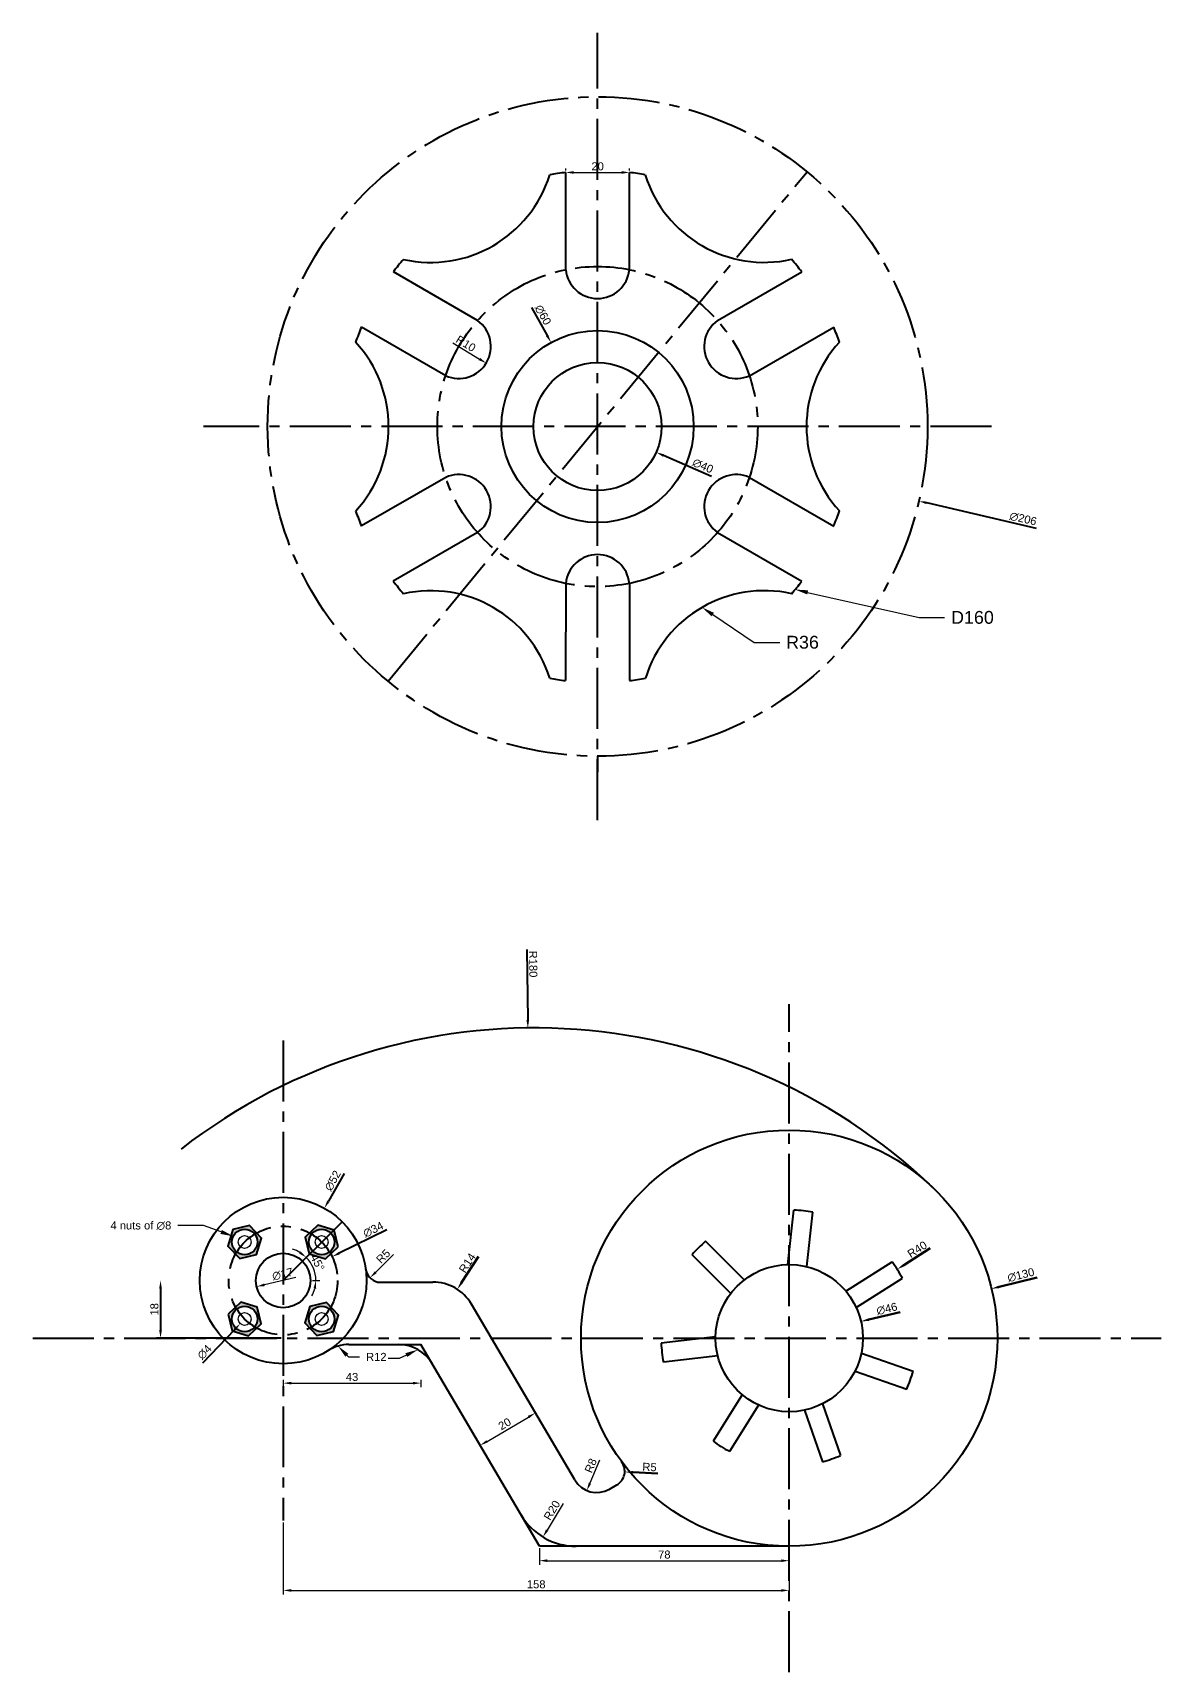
# Model space of a CAD drawing. Header units: inches. Extents: x 934 to 13503, y 40 to 6452.
# Drawn here: x 1942 to 2294, y 1411 to 1923 of the extents above; entities that cross this region are included whole.
import ezdxf
from ezdxf import colors
from ezdxf.entities.mleader import LeaderData, LeaderLine
from ezdxf.math import Vec2, Vec3

# ---------------------------------------------------------------- set-up
doc = ezdxf.new("R2010")
doc.units = ezdxf.units.IN
doc.linetypes.add('CENTER2', pattern=[28.575, 19.05, -3.175, 3.175, -3.175])
doc.styles.get("Standard").update_dxf_attribs({"font": 'arial.ttf'})
doc.dimstyles.new('Annotative', dxfattribs={"dimscale": 0, "dimtxt": 2.5, "dimasz": 2.5, "dimexe": 1.25, "dimexo": 0.625, "dimtad": 1, "dimtxsty": 'Standard', "dimcen": 2.5, "dimclrd": 256, "dimadec": 0, "dimazin": 0, "dimtfac": 1, "dimtmove": 0, "dimatfit": 3, "dimfxl": 1, "dimarcsym": 0})
doc.dimstyles.new('ISO-25', dxfattribs={"dimtxt": 2.5, "dimasz": 2.5, "dimexe": 1.25, "dimexo": 0.275, "dimtad": 1, "dimdsep": 46, "dimtxsty": 'Standard', "dimcen": 2.5, "dimclrd": 256, "dimadec": 0, "dimazin": 0, "dimtfac": 1, "dimtmove": 0, "dimatfit": 3, "dimfxl": 1, "dimfxlon": 1, "dimarcsym": 0})

# ---------------------------------------------------------------- blocks, each defined once
blk = doc.blocks.new('*U101')
at = {"lineweight": 40}
for p, q in [((-9.98, -10.69), (-9.98, 19.69)), ((9.92, -10.69), (9.98, 19.68))]:
    blk.add_line(p, q, dxfattribs=at)
blk.add_arc((-0.03, -9.69), 10, 185.7392, 354.2608, dxfattribs=at)
blk = doc.blocks.new('*U102')
at = {"color": 0, "linetype": 'ByBlock', "lineweight": -2, "transparency": 16777216}
blk.add_blockref('*U101', (3878.41, 1943.21), dxfattribs=at)
for p, rotation in [((3826.7, 1913.39), 59.99999999999997), ((3930.09, 1913.34), 299.9999999999999), ((3826.67, 1853.7), 120), ((3930.06, 1853.65), 239.9999999999999), ((3878.35, 1823.83), 180)]:
    blk.add_blockref('*U101', p, dxfattribs=dict(at, rotation=rotation))
blk = doc.blocks.new('*U103')
at = {"lineweight": 40}
blk.add_arc((-14.33, 25.28), 38.94, 257.3923, 342.6355, dxfattribs=at)
blk = doc.blocks.new('*U104')
at = {"color": 0, "linetype": 'ByBlock', "lineweight": -2, "transparency": 16777216}
for p, rotation in [((3915.72, 1948.7), 299.9999999999999), ((3953.5, 1883.77), 240), ((3803.26, 1883.27), 60.00000000000001), ((3841.04, 1818.33), 120), ((3916.16, 1818.59), 180)]:
    blk.add_blockref('*U103', p, dxfattribs=dict(at, rotation=rotation))
blk.add_blockref('*U103', (3840.6, 1948.45), dxfattribs=at)
blk = doc.blocks.new('*D105')
at = {"color": 0, "lineweight": -2, "transparency": 16777216}
for p, q in [((2108.42, 1879.66), (2108.42, 1880.28)), ((2128.38, 1879.65), (2128.38, 1880.27))]:
    blk.add_line(p, q, dxfattribs=at)
at = {"lineweight": -2, "transparency": 16777216}
blk.add_line((2110.92, 1879.03), (2125.87, 1879.02), dxfattribs=at)
at = {"lineweight": 80, "transparency": 16777216}
for points in [[(2110.92, 1879.45), (2110.92, 1878.61), (2108.42, 1879.03)], [(2125.88, 1879.44), (2125.87, 1878.61), (2128.37, 1879.02)]]:
    blk.add_solid(points, dxfattribs=at)
at = {"layer": 'Defpoints', "color": 0, "lineweight": 80, "transparency": 16777216}
for p in [(2108.42, 1879.03), (2128.37, 1879.02), (2128.37, 1879.02)]:
    blk.add_point(p, dxfattribs=at)
at = {"color": 0, "lineweight": 40, "transparency": 16777216, "insert": (2118.4, 1880.93), "char_height": 2.5, "attachment_point": 5, "rotation": 359.9765}
blk.add_mtext('20', dxfattribs=at)
blk = doc.blocks.new('*D106')
at = {"lineweight": -2, "transparency": 16777216}
blk.add_line((2073.17, 1825.8), (2081.47, 1820.75), dxfattribs=at)
at = {"lineweight": 80, "transparency": 16777216}
blk.add_solid([(2081.69, 1821.11), (2081.25, 1820.4), (2083.61, 1819.46)], dxfattribs=at)
at = {"layer": 'Defpoints', "color": 0, "lineweight": 80, "transparency": 16777216}
for p in [(2075.06, 1824.65), (2083.61, 1819.46)]:
    blk.add_point(p, dxfattribs=at)
at = {"color": 0, "lineweight": 40, "transparency": 16777216, "insert": (2077.24, 1825.55), "char_height": 2.5, "attachment_point": 5, "rotation": 328.6899}
blk.add_mtext('R10', dxfattribs=at)
blk = doc.blocks.new('*D107')
at = {"color": 0, "lineweight": -2, "transparency": 16777216}
for p, q in [((2100.21, 1449.26), (2100.21, 1444.12)), ((2178.21, 1449.26), (2178.21, 1444.12))]:
    blk.add_line(p, q, dxfattribs=at)
at = {"lineweight": -2, "transparency": 16777216}
blk.add_line((2102.71, 1445.37), (2175.71, 1445.37), dxfattribs=at)
at = {"lineweight": 80, "transparency": 16777216}
for points in [[(2102.71, 1445.79), (2102.71, 1444.96), (2100.21, 1445.37)], [(2175.71, 1445.79), (2175.71, 1444.96), (2178.21, 1445.37)]]:
    blk.add_solid(points, dxfattribs=at)
at = {"layer": 'Defpoints', "color": 0, "lineweight": 80, "transparency": 16777216}
for p in [(2100.21, 1449.89), (2178.21, 1449.89), (2178.21, 1445.37)]:
    blk.add_point(p, dxfattribs=at)
at = {"color": 0, "lineweight": 40, "transparency": 16777216, "insert": (2139.21, 1447.27), "char_height": 2.5, "attachment_point": 5}
blk.add_mtext('78', dxfattribs=at)
blk = doc.blocks.new('*D108')
at = {"color": 0, "lineweight": -2, "transparency": 16777216}
for p, q in [((2020.21, 1457.26), (2020.21, 1434.83)), ((2178.21, 1457.26), (2178.21, 1434.83))]:
    blk.add_line(p, q, dxfattribs=at)
at = {"lineweight": -2, "transparency": 16777216}
blk.add_line((2022.71, 1436.08), (2175.71, 1436.08), dxfattribs=at)
at = {"lineweight": 80, "transparency": 16777216}
for points in [[(2022.71, 1436.5), (2022.71, 1435.66), (2020.21, 1436.08)], [(2175.71, 1436.5), (2175.71, 1435.66), (2178.21, 1436.08)]]:
    blk.add_solid(points, dxfattribs=at)
at = {"layer": 'Defpoints', "color": 0, "lineweight": 80, "transparency": 16777216}
for p in [(2020.21, 1457.89), (2178.21, 1457.89), (2178.21, 1436.08)]:
    blk.add_point(p, dxfattribs=at)
at = {"color": 0, "lineweight": 40, "transparency": 16777216, "insert": (2099.21, 1437.98), "char_height": 2.5, "attachment_point": 5}
blk.add_mtext('158', dxfattribs=at)
blk = doc.blocks.new('*D109')
at = {"color": 0, "lineweight": -2, "transparency": 16777216}
for p, q in [((2098.64, 1492.05), (2098.32, 1492.59)), ((2081.39, 1481.92), (2081.07, 1482.46))]:
    blk.add_line(p, q, dxfattribs=at)
at = {"lineweight": -2, "transparency": 16777216}
blk.add_line((2083.86, 1482.65), (2096.8, 1490.25), dxfattribs=at)
at = {"lineweight": 80, "transparency": 16777216}
for points in [[(2096.59, 1490.61), (2097.01, 1489.89), (2098.95, 1491.51)], [(2083.65, 1483.01), (2084.07, 1482.29), (2081.71, 1481.39)]]:
    blk.add_solid(points, dxfattribs=at)
at = {"layer": 'Defpoints', "color": 0, "lineweight": 80, "transparency": 16777216}
for p in [(2098.95, 1491.51), (2098.95, 1491.51), (2081.71, 1481.39)]:
    blk.add_point(p, dxfattribs=at)
at = {"color": 0, "lineweight": 40, "transparency": 16777216, "insert": (2089.37, 1488.09), "char_height": 2.5, "attachment_point": 5, "rotation": 30.4258}
blk.add_mtext('20', dxfattribs=at)
blk = doc.blocks.new('*D110')
at = {"color": 0, "lineweight": -2, "transparency": 16777216}
for p, q in [((2020.21, 1501.84), (2020.21, 1499.59)), ((2063.21, 1501.84), (2063.21, 1499.59))]:
    blk.add_line(p, q, dxfattribs=at)
at = {"lineweight": -2, "transparency": 16777216}
blk.add_line((2022.71, 1500.84), (2060.71, 1500.84), dxfattribs=at)
at = {"lineweight": 80, "transparency": 16777216}
for points in [[(2022.71, 1501.25), (2022.71, 1500.42), (2020.21, 1500.84)], [(2060.71, 1501.25), (2060.71, 1500.42), (2063.21, 1500.84)]]:
    blk.add_solid(points, dxfattribs=at)
at = {"layer": 'Defpoints', "color": 0, "lineweight": 80, "transparency": 16777216}
for p in [(2020.21, 1512.89), (2063.21, 1512.89), (2063.21, 1500.84)]:
    blk.add_point(p, dxfattribs=at)
at = {"color": 0, "lineweight": 40, "transparency": 16777216, "insert": (2041.71, 1502.74), "char_height": 2.5, "attachment_point": 5}
blk.add_mtext('43', dxfattribs=at)
blk = doc.blocks.new('*D111')
at = {"lineweight": -2, "transparency": 16777216}
blk.add_line((2024.15, 1533.79), (2014.36, 1531.54), dxfattribs=at)
at = {"lineweight": 80, "transparency": 16777216}
blk.add_solid([(2014.27, 1531.94), (2014.45, 1531.13), (2011.92, 1530.98)], dxfattribs=at)
at = {"layer": 'Defpoints', "color": 0, "lineweight": 80, "transparency": 16777216}
for p in [(2028.49, 1534.79), (2011.92, 1530.98)]:
    blk.add_point(p, dxfattribs=at)
at = {"color": 0, "lineweight": 40, "transparency": 16777216, "insert": (2020.03, 1534.87), "char_height": 2.5, "attachment_point": 5, "rotation": 12.9794}
blk.add_mtext('∅17', dxfattribs=at)
blk = doc.blocks.new('*D112')
at = {"color": 0, "lineweight": -2, "transparency": 16777216}
blk.add_line((2029.41, 1532.89), (2031.66, 1532.89), dxfattribs=at)
at = {"lineweight": -2, "transparency": 16777216}
for start, end in [(59.0729, 73.1459), (360, 45), (331.8541, 345.9271)]:
    blk.add_arc((2020.21, 1532.89), 10.2, start, end, dxfattribs=at)
at = {"lineweight": 80, "transparency": 16777216}
for points in [[(2025.71, 1541.97), (2025.2, 1541.31), (2027.42, 1540.1)], [(2029.69, 1530.45), (2030.52, 1530.35), (2030.41, 1532.89)]]:
    blk.add_solid(points, dxfattribs=at)
at = {"layer": 'Defpoints', "color": 0, "lineweight": 80, "transparency": 16777216}
for p in [(2038.59, 1551.27), (2020.21, 1532.89), (2020.21, 1532.89), (2028.71, 1532.89), (2030.06, 1535.53)]:
    blk.add_point(p, dxfattribs=at)
at = {"color": 0, "lineweight": 40, "transparency": 16777216, "insert": (2030.95, 1538.46), "char_height": 2.5, "attachment_point": 5, "rotation": 297.4254}
blk.add_mtext('45°', dxfattribs=at)
blk = doc.blocks.new('*U113')
at = {"lineweight": 40}
h = blk.add_hatch(color=256, dxfattribs=at)
h.set_gradient(color2=(0, 0, 0), tint=1)
h.paths.add_polyline_path([(3.14, 2.48, -0.010161), (3.74, 2.82), (1.54, 5.15), (-3.69, 3.91), (-5.23, -1.24), (-2.84, -3.77, -0.010747), (-2.48, -3.14, -0.229749), (-4, 0, -0.71169)])
h.paths.add_polyline_path([(4, 0, -0.626349), (-2.48, -3.14, 0.010747), (-2.84, -3.77), (-1.54, -5.15), (3.69, -3.91), (5.23, 1.24), (3.74, 2.82, 0.010161), (3.14, 2.48, -0.168436)])
blk.add_lwpolyline([(1.54, 5.15), (-3.69, 3.91), (-5.23, -1.24), (-1.54, -5.15), (3.69, -3.91), (5.23, 1.24)], close=True, dxfattribs=at)
blk.add_circle((0, 0), 4, dxfattribs=at)
at = {"lineweight": 25}
blk.add_circle((0, 0), 2, dxfattribs=at)
blk = doc.blocks.new('*U114')
at = {"color": 0, "linetype": 'ByBlock', "lineweight": -2, "transparency": 16777216}
blk.add_blockref('*U113', (3871.52, 1899.07), dxfattribs=at)
for p, rotation in [((3895.56, 1899.07), 270), ((3871.52, 1875.02), 90), ((3895.56, 1875.02), 180)]:
    blk.add_blockref('*U113', p, dxfattribs=dict(at, rotation=rotation))
blk = doc.blocks.new('*D115')
at = {"lineweight": -2, "transparency": 16777216}
blk.add_line((2054.67, 1540.97), (2049.12, 1535.49), dxfattribs=at)
at = {"lineweight": 80, "transparency": 16777216}
blk.add_solid([(2048.83, 1535.79), (2049.41, 1535.2), (2047.34, 1533.74)], dxfattribs=at)
at = {"layer": 'Defpoints', "color": 0, "lineweight": 80, "transparency": 16777216}
for p in [(2050.9, 1537.25), (2047.34, 1533.74)]:
    blk.add_point(p, dxfattribs=at)
at = {"color": 0, "lineweight": 80, "transparency": 16777216, "insert": (2051.45, 1540.46), "char_height": 2.5, "attachment_point": 5, "rotation": 44.5921}
blk.add_mtext('R5', dxfattribs=at)
blk = doc.blocks.new('*D116')
at = {"lineweight": -2, "transparency": 16777216}
blk.add_line((2119.01, 1476.77), (2115.99, 1469.59), dxfattribs=at)
at = {"lineweight": 80, "transparency": 16777216}
blk.add_solid([(2115.61, 1469.76), (2116.38, 1469.43), (2115.03, 1467.29)], dxfattribs=at)
at = {"layer": 'Defpoints', "color": 0, "lineweight": 80, "transparency": 16777216}
for p in [(2118.13, 1474.66), (2115.03, 1467.29)]:
    blk.add_point(p, dxfattribs=at)
at = {"color": 0, "lineweight": 80, "transparency": 16777216, "insert": (2116.24, 1475.07), "char_height": 2.5, "attachment_point": 5, "rotation": 67.1926}
blk.add_mtext('R8', dxfattribs=at)
blk = doc.blocks.new('*D117')
at = {"lineweight": -2, "transparency": 16777216}
blk.add_line((2107.63, 1463.22), (2102.6, 1454.91), dxfattribs=at)
at = {"lineweight": 80, "transparency": 16777216}
blk.add_solid([(2102.25, 1455.12), (2102.96, 1454.69), (2101.31, 1452.77)], dxfattribs=at)
at = {"layer": 'Defpoints', "color": 0, "lineweight": 80, "transparency": 16777216}
for p in [(2111.66, 1469.89), (2101.31, 1452.77)]:
    blk.add_point(p, dxfattribs=at)
at = {"color": 0, "lineweight": 80, "transparency": 16777216, "insert": (2104.14, 1461.12), "char_height": 2.5, "attachment_point": 5, "rotation": 58.8525}
blk.add_mtext('R20', dxfattribs=at)

msp = doc.modelspace()

# ---------------------------------------------------------------- linework, layer by layer
at = {"linetype": 'CENTER2', "lineweight": 40}
for p, q in [((2118.364, 1676.652), (2118.364, 1922.652)), ((2052.965, 1720.079), (2183.763, 1879.226)), ((2241.364, 1799.652), (1995.364, 1799.652)), ((2178.207, 1410.532), (2178.207, 1619.238)), ((2020.207, 1607.885), (2020.207, 1457.885)), ((1942.04, 1514.885), (2294.346, 1514.885))]:
    msp.add_line(p, q, dxfattribs=at)
at = {"lineweight": 40}
for p, q in [((2097.758, 1836.871), (2102.622, 1828.085)), ((2153.913, 1784.039), (2138.965, 1790.605)), ((2255.427, 1767.839), (2221.132, 1775.799)), ((2118.364, 1696.652), (2118.364, 1691.652)), ((2096.318, 1636.317), (2096.576, 1614.273)), ((2039.285, 1566.355), (2034.321, 1557.645)), ((2020.207, 1532.885), (2038.592, 1551.27)), ((2052.599, 1548.672), (2037.736, 1541.428)), ((2049.615, 1532.416), (2066.917, 1532.416)), ((1981.917, 1530.385), (1981.917, 1517.385)), ((2111.228, 1470.612), (2078.989, 1525.506)), ((1995.166, 1507.138), (2005.09, 1517.599)), ((2243.079, 1518.959), (2243.149, 1518.96)), ((2019.582, 1514.885), (1980.667, 1514.885)), ((2040.701, 1512.885), (2063.207, 1512.885)), ((2100.207, 1449.885), (2063.207, 1512.885)), ((2243.179, 1512.96), (2243.248, 1512.961)), ((2122.132, 1467.739), (2124.361, 1469.028)), ((2178.207, 1449.885), (2100.207, 1449.885))]:
    msp.add_line(p, q, dxfattribs=at)
at = {"lineweight": 80}
for p, q in [((2222.235, 1542.956), (2214.043, 1537.733)), ((2081.246, 1540.366), (2075.937, 1532.233)), ((2255.611, 1533.81), (2243.776, 1530.916)), ((2212.827, 1522.964), (2203.04, 1520.68)), ((2137.138, 1472.581), (2129.348, 1472.976))]:
    msp.add_line(p, q, dxfattribs=at)
at = {"lineweight": 40}
for points in [[(2177.744, 1537.88), (2179.657, 1554.859)], [(2183.708, 1537.218), (2185.62, 1554.192)], [(2164.176, 1533.109), (2152.098, 1545.188)], [(2159.94, 1528.86), (2147.859, 1540.942)], [(2195.897, 1529.584), (2210.364, 1538.675)], [(2199.097, 1524.509), (2213.561, 1533.597)], [(2155.211, 1515.278), (2138.236, 1513.365)], [(2155.892, 1509.317), (2138.913, 1507.404)], [(2200.729, 1510.22), (2216.856, 1504.576)], [(2198.756, 1504.553), (2214.879, 1498.911)], [(2163.562, 1497.15), (2154.474, 1482.687)], [(2168.647, 1493.966), (2159.557, 1479.499)], [(2182.942, 1492.378), (2188.583, 1476.254)], [(2188.602, 1494.368), (2194.245, 1478.241)]]:
    msp.add_lwpolyline(points, dxfattribs=at)
at = {"linetype": 'CENTER2', "lineweight": 40}
for centre, radius in [((2118.364, 1799.652), 103), ((2118.364, 1799.652), 50), ((2020.207, 1532.885), 17)]:
    msp.add_circle(centre, radius, dxfattribs=at)
at = {"lineweight": 40}
for centre, radius in [((2118.364, 1799.652), 30), ((2118.364, 1799.652), 20), ((2178.207, 1514.885), 65), ((2020.207, 1532.885), 26), ((2020.207, 1532.885), 8.5), ((2178.207, 1514.885), 23)]:
    msp.add_circle(centre, radius, dxfattribs=at)
for centre, radius, start, end in [((2118.364, 1799.652), 80, 97.14165, 100.76743), ((2118.364, 1799.652), 80, 79.26041, 82.81143), ((2118.364, 1799.652), 80, 139.26041, 142.81143), ((2118.364, 1799.652), 80, 37.14165, 40.76743), ((2118.364, 1799.652), 80, 157.14165, 160.76743), ((2118.364, 1799.652), 80, 19.26041, 22.81143), ((2118.364, 1799.652), 80, 199.26041, 202.81143), ((2118.364, 1799.652), 80, 337.14165, 340.76743), ((2118.364, 1799.652), 80, 217.14165, 220.76743), ((2118.364, 1799.652), 80, 319.26041, 322.81143), ((2118.364, 1799.652), 80, 259.26041, 262.81143), ((2118.364, 1799.652), 80, 277.14165, 280.76743), ((2098.712, 1431.786), 180, 46.26967, 127.8297), ((2178.207, 1514.885), 40, 79.32022, 87.92267), ((2178.207, 1514.885), 40, 130.74879, 139.35124), ((2050.899, 1537.248), 5, 188.09119, 255.12433), ((2178.207, 1514.885), 40, 27.89165, 36.4941), ((2066.917, 1518.416), 14, 30.42577, 90), ((2040.701, 1500.885), 12, 90, 122.637), ((2056.338, 1500.885), 12, 30.42577, 90), ((2178.207, 1514.885), 40, 182.17737, 190.77981), ((2178.207, 1514.885), 40, 336.46308, 345.06553), ((2178.207, 1514.885), 40, 233.60594, 242.20839), ((2121.857, 1473.356), 5, 300.04652, 36.38985), ((2178.207, 1514.885), 40, 285.03451, 293.63696), ((2118.127, 1474.663), 8, 210.42577, 300.04652), ((2111.655, 1469.885), 20, 210.42577, 270)]:
    msp.add_arc(centre, radius, start, end, dxfattribs=at)
for points in [[(2102.987, 1828.287), (2102.258, 1827.884), (2103.833, 1825.898)], [(2139.132, 1790.986), (2138.797, 1790.223), (2136.676, 1791.61)], [(2221.226, 1776.205), (2221.038, 1775.393), (2218.697, 1776.364)], [(2096.993, 1614.278), (2096.159, 1614.268), (2096.605, 1611.774)], [(2033.959, 1557.852), (2034.683, 1557.439), (2033.083, 1555.473)], [(2037.554, 1541.803), (2037.919, 1541.053), (2035.489, 1540.333)], [(1981.5, 1530.385), (1982.333, 1530.385), (1981.917, 1532.885)], [(1981.5, 1517.385), (1982.333, 1517.385), (1981.917, 1514.885)], [(2004.787, 1517.886), (2005.392, 1517.313), (2006.81, 1519.413)]]:
    msp.add_solid(points, dxfattribs=at)
at = {"lineweight": 80}
for points in [[(2213.819, 1538.085), (2214.267, 1537.382), (2211.935, 1536.389)], [(2075.588, 1532.46), (2076.286, 1532.005), (2074.57, 1530.139)], [(2243.677, 1531.321), (2243.875, 1530.511), (2241.348, 1530.322)], [(2202.945, 1521.086), (2203.135, 1520.274), (2200.605, 1520.112)], [(2129.369, 1473.392), (2129.327, 1472.56), (2126.851, 1473.102)]]:
    msp.add_solid(points, dxfattribs=at)

# ---------------------------------------------------------------- block references
at = {"lineweight": 40}
for name in ['*U104', '*U102']:
    msp.add_blockref(name, (-1760.016, -83.867), dxfattribs=at)
at = {"lineweight": 80}
msp.add_blockref('*U114', (-1863.334, -354.16), dxfattribs=at)

# ---------------------------------------------------------------- texts
at = {"lineweight": 40, "char_height": 2.5, "attachment_point": 5}
for s, insert, rotation in [('∅60', (2101.309, 1834.527), 298.97086), ('∅40', (2151.253, 1787.361), 336.28952), ('∅206', (2251.25, 1770.832), 346.93253), ('R180', (2098.273, 1631.761), 270.67051), ('∅52', (2035.709, 1564.062), 60.31687), ('∅34', (2048.346, 1548.792), 25.98294), ('18', (1980.015, 1523.885), 90), ('∅4', (1995.662, 1510.525), 46.5114)]:
    msp.add_mtext(s, dxfattribs=dict(at, insert=insert, rotation=rotation))
at = {"lineweight": 80, "char_height": 2.5, "attachment_point": 5}
for s, insert, rotation in [('R40', (2218.171, 1542.62), 32.52106), ('R14', (2077.7, 1538.374), 56.86438), ('∅130', (2250.536, 1534.598), 13.73895), ('∅46', (2208.703, 1524.026), 13.13566), ('R5', (2134.587, 1474.609), 357.09757)]:
    msp.add_mtext(s, dxfattribs=dict(at, insert=insert, rotation=rotation))

# ---------------------------------------------------------------- dimensions: what is measured, and where the dimension line sits
at = {"lineweight": 40}
dim = msp.add_aligned_dim(p1=(2108.418, 1879.032), p2=(2128.375, 1879.023), distance=0, text='20', dimstyle='Annotative', dxfattribs=at)
dim.commit()
dim.dimension.update_dxf_attribs({"geometry": '*D105', "text_midpoint": (2118.397, 1880.929)})
dim = msp.add_radius_dim(center=(2075.063, 1824.652), mpoint=(2083.607, 1819.456), dimstyle='Annotative', dxfattribs=at)
dim.commit()
dim.dimension.update_dxf_attribs({"geometry": '*D106', "text_midpoint": (2076.252, 1823.929), "dimtype": 164})
dim = msp.add_angular_dim_2l(base=(2030.064, 1535.526), line1=((2020.207, 1532.885), (2028.707, 1532.885)), line2=((2020.207, 1532.885), (2038.592, 1551.27)), dimstyle='ISO-25', dxfattribs=at)
dim.commit()
dim.dimension.update_dxf_attribs({"geometry": '*D112', "text_midpoint": (2029.264, 1537.585), "dimtype": 162})
at = {"lineweight": 80}
for center, mpoint, picture, middle in [((2050.899, 1537.248), (2047.338, 1533.738), '*D115', (2052.786, 1539.109)), ((2118.127, 1474.663), (2115.026, 1467.289), '*D116', (2117.988, 1474.335)), ((2111.655, 1469.885), (2101.311, 1452.768), '*D117', (2105.763, 1460.135))]:
    dim = msp.add_radius_dim(center=center, mpoint=mpoint, dimstyle='ISO-25', dxfattribs=at)
    dim.commit()
    dim.dimension.update_dxf_attribs({"geometry": picture, "text_midpoint": middle, "dimtype": 164})
at = {"lineweight": 40}
dim = msp.add_diameter_dim_2p(p1=(2028.49, 1534.794), p2=(2011.924, 1530.976), dimstyle='ISO-25', dxfattribs=at)
dim.commit()
dim.dimension.update_dxf_attribs({"geometry": '*D111', "text_midpoint": (2020.476, 1532.947), "dimtype": 163})
for base, p1, p2, dimstyle, picture, middle in [((2063.207, 1500.836), (2020.207, 1512.885), (2063.207, 1512.885), 'ISO-25', '*D110', (2041.707, 1502.738)), ((2178.207, 1436.08), (2020.207, 1457.885), (2178.207, 1457.885), 'Annotative', '*D108', (2099.207, 1437.981)), ((2178.207, 1445.372), (2100.207, 1449.885), (2178.207, 1449.885), 'Annotative', '*D107', (2139.207, 1447.273))]:
    dim = msp.add_linear_dim(base=base, p1=p1, p2=p2, dimstyle=dimstyle, dxfattribs=at)
    dim.commit()
    dim.dimension.update_dxf_attribs({"geometry": picture, "text_midpoint": middle})
dim = msp.add_aligned_dim(p1=(2081.707, 1481.385), p2=(2098.953, 1491.513), distance=0, dimstyle='Annotative', dxfattribs=at)
dim.commit()
dim.dimension.update_dxf_attribs({"geometry": '*D109', "text_midpoint": (2089.367, 1488.089)})

# ---------------------------------------------------------------- leaders
ml = msp.add_multileader_mtext('Standard', dxfattribs=at)
ml.set_content('D160', color=256)
ml.set_leader_properties()
ml.build(insert=Vec2(0, 0))
ctx = ml.context
ctx.base_point, ctx.plane_origin = Vec3(2226.739, 1740.01), Vec3(2180.06, 1748.724)
notes = []
notes.append((ctx, [(0, (1, 1, 0), (2218.739, 1740.01), (1, 0), 8, [(0, [(2180.06, 1748.724)], 0, [])])]))
ctx.mtext.insert, ctx.mtext.flow_direction = Vec3(2228.739, 1742.044), 5
ml = msp.add_multileader_mtext('Standard', dxfattribs=at)
ml.set_content('R36', color=256)
ml.set_leader_properties()
ml.build(insert=Vec2(0, 0))
ctx = ml.context
ctx.base_point, ctx.plane_origin = Vec3(2175.231, 1732.241), Vec3(2150.999, 1743.159)
notes.append((ctx, [(0, (1, 1, 0), (2167.231, 1732.241), (1, 0), 8, [(0, [(2150.999, 1743.159)], 0, [])])]))
ctx.mtext.insert, ctx.mtext.flow_direction = Vec3(2177.231, 1734.276), 5
at = {"lineweight": 80}
ml = msp.add_multileader_mtext('Standard', dxfattribs=at)
ml.set_content('4 nuts of ∅8', color=256)
ml.set_leader_properties()
ml.build(insert=Vec2(0, 0))
ctx = ml.context
ctx.base_point, ctx.char_height, ctx.plane_origin = Vec3(1964.459, 1550.042), 2.5, Vec3(2004.618, 1546.714)
ctx.text_align_type = 2
notes.append((ctx, [(0, (1, 1, 0), (1995.287, 1550.042), (-1, 0), 8, [(0, [(2004.618, 1546.714)], 0, [])])]))
ctx.mtext.insert, ctx.mtext.alignment, ctx.mtext.flow_direction = Vec3(1985.287, 1551.342), 3, 5
ml = msp.add_multileader_mtext('Standard', dxfattribs=at)
ml.set_content('R12', color=256)
ml.set_leader_properties()
ml.build(insert=Vec2(0, 0))
ctx = ml.context
ctx.base_point, ctx.char_height, ctx.plane_origin = Vec3(2044.079, 1509.037), 2.5, Vec3(2037.33, 1512.402)
notes.append((ctx, [(0, (1, 1, 0), (2040.603, 1509.037), (1, 0), 3.476, [(0, [(2037.33, 1512.402)], 0, [])])]))
ctx.mtext.insert, ctx.mtext.width, ctx.mtext.flow_direction = Vec3(2046.079, 1510.287), 8.67801, 5
ml = msp.add_multileader_mtext('Standard', dxfattribs=at)
ml.set_content('', color=256)
ml.set_leader_properties()
ml.build(insert=Vec2(0, 0))
ctx = ml.context
ctx.base_point, ctx.plane_origin = Vec3(2048.948, 1508.558), Vec3(2062.3, 1511.3)
ctx.text_align_type = 2
notes.append((ctx, [(0, (1, 1, 0), (2056.423, 1508.558), (-1, 0), 3.476, [(0, [(2062.3, 1511.3)], 0, [])])]))
ctx.mtext.insert, ctx.mtext.alignment, ctx.mtext.flow_direction = Vec3(2050.948, 1510.558), 3, 5
for ctx, leaders in notes:
    for number, flags, end, landing, length, lines in leaders:
        leader = LeaderData()
        leader.index, (leader.has_last_leader_line, leader.has_dogleg_vector, leader.attachment_direction) = number, flags
        leader.last_leader_point, leader.dogleg_vector, leader.dogleg_length = Vec3(end), Vec3(landing), length
        for number, points, colour, breaks in lines:
            line = LeaderLine()
            line.index, line.vertices, line.color, line.breaks = number, Vec3.list(points), colors.encode_raw_color(colour), breaks
            leader.lines.append(line)
        ctx.leaders.append(leader)

doc.saveas('drawing.dxf')
